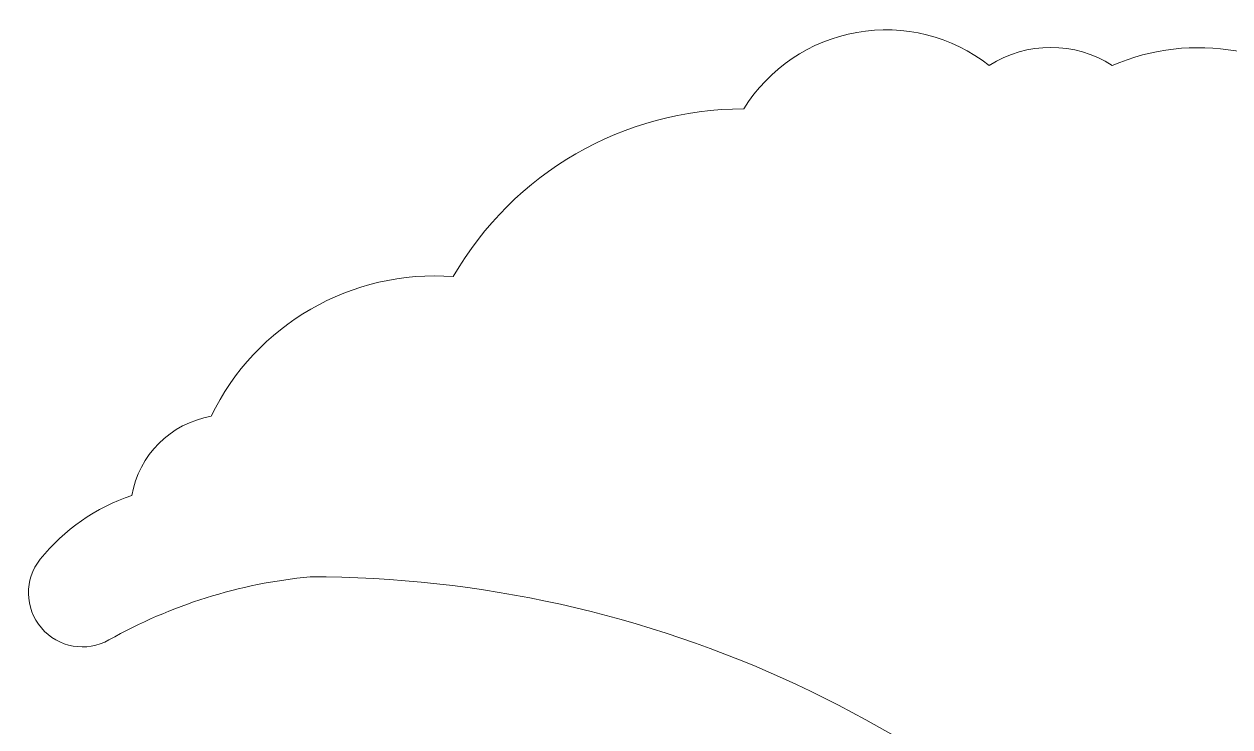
# Model space of a CAD drawing. Header units: millimetres. Extents: x 570 to 650.8, y -8.3 to 42.9.
# Drawn here: x 613.99 to 632.4, y 32.21 to 42.94 of the extents above; entities that cross this region are included whole.
import ezdxf

# ---------------------------------------------------------------- set-up
doc = ezdxf.new("R2010")
doc.units = ezdxf.units.MM
doc.header["$MEASUREMENT"] = 0
doc.layers.add('Layer 1', color=7, linetype='Continuous')

msp = doc.modelspace()

# ---------------------------------------------------------------- linework, layer by layer
at = {"layer": 'Layer 1', "color": 4, "lineweight": 9}
for points in [[(628.72663, 42.31044), (628.15513, 42.75893), (627.42001, 42.94316), (626.70476, 42.81699), (626.70476, 42.81699), (625.98954, 42.69087), (625.36199, 42.26628), (624.97836, 41.64939)], [(614.24026, 34.77421), (613.99414, 34.46566), (614.00136, 34.02617), (614.25699, 33.72582), (614.25699, 33.72582), (614.51321, 33.42552), (614.94579, 33.34857), (615.28931, 33.54228)]]:
    msp.add_open_spline(points, degree=3, knots=[0, 0, 0, 0, 0.5, 0.5, 0.5, 0.5, 1, 1, 1, 1], dxfattribs=at)
for points in [[(634.18629, 41.67877), (633.22676, 42.58862), (631.81651, 42.83726), (630.60383, 42.31042)], [(630.60386, 42.31044), (630.03236, 42.67921), (629.29812, 42.67919), (628.72661, 42.31042)], [(624.97836, 41.64939), (623.14876, 41.65143), (621.45807, 40.67506), (620.54482, 39.08956)], [(620.54483, 39.08958), (618.99216, 39.20472), (617.52636, 38.35872), (616.84991, 36.95634)], [(616.84993, 36.95634), (616.23036, 36.85003), (615.74483, 36.36468), (615.63856, 35.74512)], [(615.63857, 35.74513), (615.08781, 35.56503), (614.60139, 35.22746), (614.24023, 34.77418)], [(618.35982, 34.50582), (617.28032, 34.40308), (616.23432, 34.07481), (615.28931, 33.54228)], [(631.81651, 28.23093), (628.47968, 32.20982), (623.55269, 34.50731), (618.35979, 34.50581)]]:
    msp.add_open_spline(points, degree=3, dxfattribs=at)

doc.saveas('drawing.dxf')
